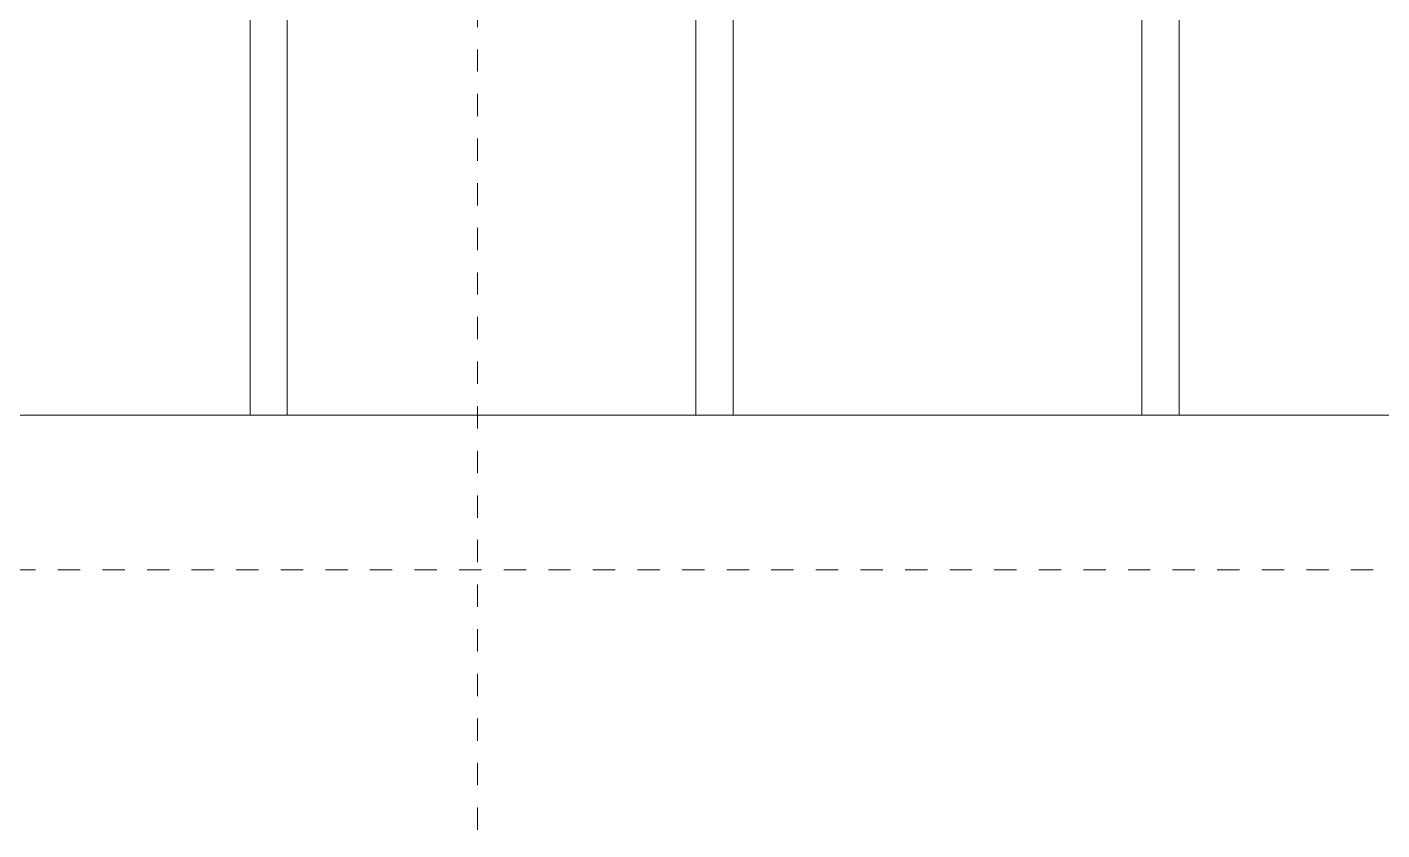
# Model space of a CAD drawing. Header units: millimetres. Extents: x 663313 to 1226001, y 1431724 to 1620898.
# Drawn here: x 663727.3 to 663736.42, y 1524728.98 to 1524734.38 of the extents above; entities that cross this region are included whole.
import ezdxf

# ---------------------------------------------------------------- set-up
doc = ezdxf.new("R2010")
doc.units = ezdxf.units.MM
for name, pattern in [('XKITLINE00', [0]), ('XKITLINE01', [4, 1, -1, 1, -1]), ('XKITLINE02', [4, 2, -2])]:
    doc.linetypes.add(name, pattern=pattern)
doc.layers.add('000 - 0_HIDE_OBJ_FRAMING_DEF_SUB', color=1, linetype='Continuous', plot=False)
doc.layers.add('Part', color=2, linetype='Continuous', lineweight=0)
doc.layers.add('S-GRID', color=1, linetype='Continuous', lineweight=9)

# ---------------------------------------------------------------- blocks, each defined once
blk = doc.blocks.new('*A2517971')
at = {"layer": 'S-GRID', "linetype": 'XKITLINE01', "lineweight": 0}
blk.add_line((170.447252, -8.917964), (412.473057, -8.917964), dxfattribs=at)
blk = doc.blocks.new('*A2518972')
at = {"layer": 'S-GRID', "linetype": 'XKITLINE01', "lineweight": 0}
blk.add_line((170.447252, -15.851297), (412.473057, -15.851297), dxfattribs=at)
blk = doc.blocks.new('*A2519973')
at = {"layer": '000 - 0_HIDE_OBJ_FRAMING_DEF_SUB', "linetype": 'XKITLINE00', "lineweight": 0}
blk.add_line((397.067264, -8.917964), (205.900536, -8.917964), dxfattribs=at)
blk = doc.blocks.new('*A25951049')
at = {"layer": 'S-GRID', "linetype": 'XKITLINE01', "lineweight": 0}
blk.add_line((237.267259, -27.517964), (237.267259, 90.604862), dxfattribs=at)
blk = doc.blocks.new('*A25981052')
at = {"layer": 'Part', "linetype": 'XKITLINE00', "lineweight": 0}
for p, q in [((267.067262, 18.482036), (267.900591, 18.482036)), ((267.067282, -8.917981), (267.067282, 18.482036)), ((268.733949, 14.615369), (268.733949, -8.917981))]:
    blk.add_line(p, q, dxfattribs=at)
at = {"layer": 'Part', "linetype": 'XKITLINE02', "lineweight": 0}
for p, q in [((267.067262, -8.917981), (267.067262, 18.482036)), ((267.067282, 18.482036), (267.067262, 18.482036)), ((267.900591, 18.482036), (268.733949, 18.482036)), ((268.733928, -8.917981), (268.733928, 18.482036)), ((268.733949, 18.482036), (268.733949, 14.615369)), ((268.733949, -8.917981), (267.067262, -8.917981))]:
    blk.add_line(p, q, dxfattribs=at)
blk = doc.blocks.new('*A26301084')
at = {"layer": 'Part', "linetype": 'XKITLINE00', "lineweight": 0}
for p, q in [((248.733949, 18.482036), (247.067262, 18.482036)), ((247.067282, -8.917981), (247.067282, 18.482036)), ((248.733949, 18.482036), (248.733928, 18.482036)), ((248.733949, -8.917981), (248.733949, 18.482036))]:
    blk.add_line(p, q, dxfattribs=at)
at = {"layer": 'Part', "linetype": 'XKITLINE02', "lineweight": 0}
for p, q in [((247.067262, -8.917981), (247.067262, 18.482036)), ((247.067262, 18.482036), (247.067282, 18.482036)), ((248.733928, -8.917981), (248.733928, 18.482036)), ((248.733949, -8.917981), (247.067262, -8.917981))]:
    blk.add_line(p, q, dxfattribs=at)
blk = doc.blocks.new('*A26311085')
at = {"layer": 'Part', "linetype": 'XKITLINE00', "lineweight": 0}
for p, q in [((228.733949, 18.482036), (227.067262, 18.482036)), ((227.067282, -8.917981), (227.067282, 18.482036)), ((228.733949, 18.482036), (228.733928, 18.482036)), ((228.733949, -8.917981), (228.733949, 18.482036))]:
    blk.add_line(p, q, dxfattribs=at)
at = {"layer": 'Part', "linetype": 'XKITLINE02', "lineweight": 0}
for p, q in [((227.067262, -8.917981), (227.067262, 18.482036)), ((227.067262, 18.482036), (227.067282, 18.482036)), ((228.733928, -8.917981), (228.733928, 18.482036)), ((228.733949, -8.917981), (227.067262, -8.917981))]:
    blk.add_line(p, q, dxfattribs=at)

msp = doc.modelspace()

# ---------------------------------------------------------------- block references
at = {"lineweight": 0, "xscale": 0.15, "yscale": 0.15, "zscale": 0.15}
for name in ['*A25951049', '*A26311085', '*A26301084', '*A25981052', '*A2517971', '*A2519973', '*A2518972']:
    msp.add_blockref(name, (663694.7436, 1524733.1057), dxfattribs=at)

doc.saveas('drawing.dxf')
